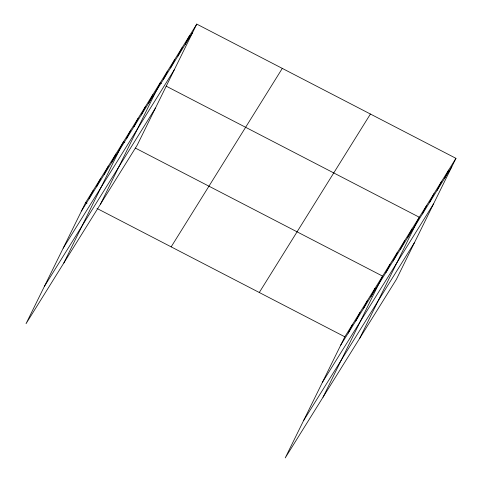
<?xml version="1.0" encoding="UTF-8"?>
<svg xmlns="http://www.w3.org/2000/svg" width="482" height="482" viewBox="0 0 482 482"><rect width="100%" height="100%" fill="white"/><g stroke="black" fill="none" stroke-linecap="round" stroke-linejoin="round"><path stroke-width="0.72" d="M196.77 24.1L85.633 202.567L26.046 323.663L137.183 145.196L196.77 24.1L455.954 158.337L396.367 279.433L285.23 457.9L344.817 336.804L455.954 158.337M89.05 198.849L93.195 190.432M96.605 186.715L100.75 178.292M104.166 174.58L108.305 166.157M111.722 162.44L115.867 154.023M63.835 262.985L123.422 141.889L124.76 142.582M126.615 138.527L130.755 130.11M133.948 126.748L138.093 118.331M141.286 114.969L145.425 106.552M148.619 103.19L152.764 94.773M100.509 204.091L160.096 82.994L161.434 83.687M163.29 79.632L167.429 71.216M170.622 67.854L174.767 59.437M177.96 56.075L182.1 47.658M185.293 44.296L189.438 35.879M348.233 333.086L352.372 324.669M355.788 320.952L359.927 312.535M363.344 308.817L367.489 300.394M370.899 296.677L375.044 288.26M323.012 397.222L382.6 276.126L135.448 148.119M385.793 272.764L389.938 264.347M393.131 260.985L397.27 252.568M400.464 249.206L404.609 240.789M407.802 237.427L411.941 229.01M359.692 338.328L419.28 217.231L166.109 86.109M422.467 213.869L426.612 205.453M429.805 202.091L433.945 193.674M437.138 190.312L441.283 181.895M444.476 178.533L448.615 170.116M81.494 210.983L192.631 32.517M63.196 248.17L174.333 69.703M44.344 286.477L155.481 108.016M171.164 246.862L282.301 68.396M259.286 292.508L370.423 114.041M340.672 345.22L451.809 166.76M322.374 382.407L433.511 203.94M303.527 420.714L414.665 242.253M85.633 202.567L86.971 203.259M96.996 208.447L344.817 336.804"/></g></svg>
